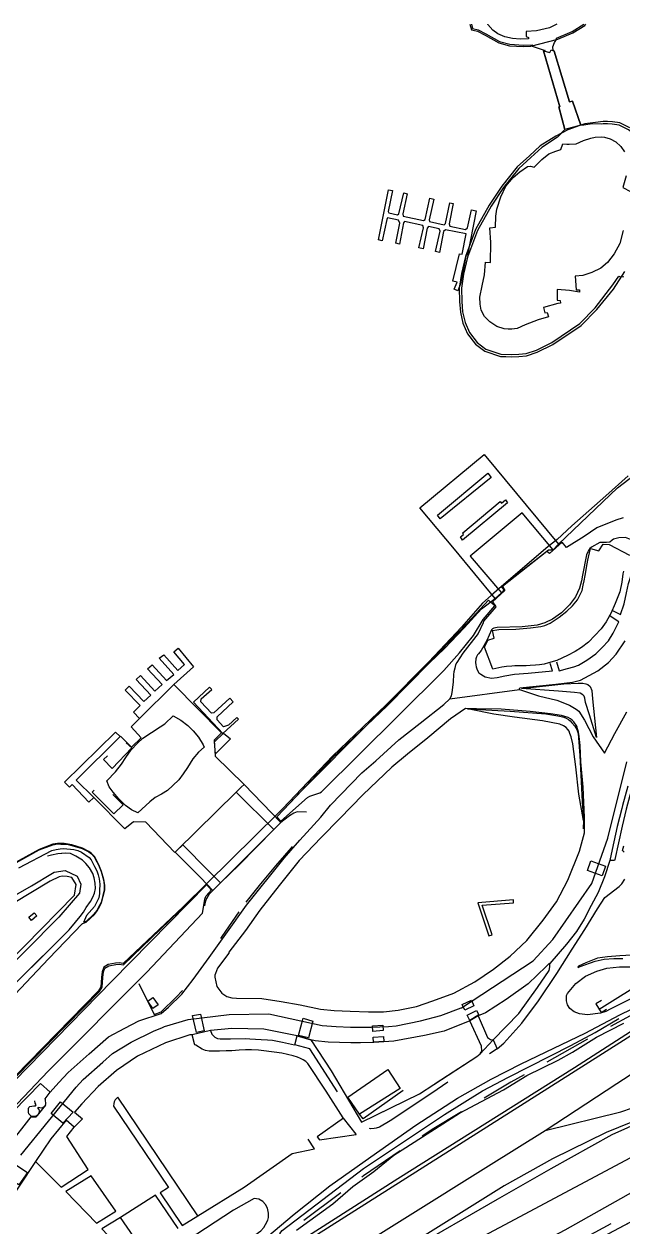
# Model space of a CAD drawing. Header units: millimetres. Extents: x 198785 to 203305, y 542885 to 545889.
# Drawn here: x 199340.5 to 199577.9, y 545408.8 to 545885.3 of the extents above; entities that cross this region are included whole.
import ezdxf

# ---------------------------------------------------------------- set-up
doc = ezdxf.new("R2010")
doc.units = ezdxf.units.MM
for name, pattern in [('FENCE_25K', [54.3, 28.7, -9.2, -16.4]), ('HIDDEN_BULD_25K', [28.8, 18.4, -10.4]), ('HIDDEN_EMBANKMENT_25K', [28.8, 18.4, -10.4]), ('HIDDEN_IN_25K', [56.5, 36.5, -20]), ('HIDDEN_SORO_25K', [40.1, 25.4, -14.7])]:
    doc.linetypes.add(name, pattern=pattern)
for name, color, linetype in [('A0013114', 253, 'Continuous'), ('A0013117', 253, 'Continuous'), ('A0013118', 253, 'Continuous'), ('A0023119', 253, 'Continuous'), ('A0023214', 253, 'Continuous'), ('A0033324', 253, 'Continuous'), ('A0033327', 253, 'Continuous'), ('A0043325', 253, 'Continuous'), ('A0073340', 253, 'Continuous'), ('B0014111', 253, 'Continuous'), ('B0014116', 253, 'Continuous'), ('B0024120', 253, 'Continuous'), ('C0052211', 253, 'Continuous'), ('C0052212', 253, 'Continuous'), ('C0076116', 253, 'Continuous'), ('C0076117', 253, 'Continuous'), ('C0390130', 253, 'Continuous'), ('E0022112', 253, 'Continuous'), ('E0032111', 253, 'Continuous'), ('F0017111', 253, 'Continuous'), ('F0037222', 253, 'Continuous'), ('F0037223', 253, 'Continuous'), ('F0047224', 253, 'Continuous'), ('F0047225', 253, 'Continuous')]:
    doc.layers.add(name, color=color, linetype=linetype)

msp = doc.modelspace()

# ---------------------------------------------------------------- linework, layer by layer
at = {"layer": 'A0013114'}
for points in [[(199296.84, 545310.3), (199354.16, 545348.07), (199355.54, 545343.93), (199355.63, 545342.75), (199356.85, 545342.63), (199384.32, 545359.9), (199568.29, 545476.61), (199642.91, 545523.95), (199642.41, 545524.64), (199624.61, 545520.55), (199642.2, 545532.09), (199660.8, 545543.12), (199681.3, 545554.65), (199708.62, 545569.79), (199723.42, 545578.14), (199739.97, 545586.67), (199756.72, 545595.59), (199802.06, 545623), (199832.42, 545640.85), (199857.18, 545655.29)], [(199228.4, 545243.69), (199497.03, 545391.47), (199652.9, 545474.61), (199654.25, 545476.03), (199652.65, 545478.48), (199649.13, 545477.79), (199571.19, 545446.16), (199549.91, 545435.8), (199530.81, 545425.02), (199488.98, 545398.88), (199432.02, 545366.91), (199378.67, 545333.28), (199318.68, 545299)]]:
    msp.add_lwpolyline(points, dxfattribs=at)
at = {"layer": 'A0013117'}
msp.add_lwpolyline([(199891.63, 545532.42), (199874.72, 545543.39), (199865.55, 545546.74), (199852.54, 545548.55), (199842.68, 545548.9), (199840.95, 545548.68), (199837.01, 545547.66), (199834.75, 545546.69), (199815.68, 545536.22), (199758.61, 545504.74), (199574.13, 545407.15), (199455.1, 545342.5), (199410.33, 545319.47), (199407.13, 545317.74), (199406.71, 545317.29), (199405.4, 545309.71), (199403.47, 545308.51), (199400.14, 545315.03), (199366.84, 545296.46), (199337.82, 545280.4)], dxfattribs=at)
at = {"layer": 'A0013118'}
for points in [[(199517.79, 545885.31), (199518.27, 545883.56), (199520.49, 545883), (199523.52, 545881.43), (199528.96, 545878.42), (199533, 545877.33), (199538.5, 545876.98), (199541.89, 545877.11), (199541.88, 545876.58), (199547.05, 545874.89), (199546.4, 545874.69), (199552.81, 545852.55), (199552.51, 545852.52), (199554.87, 545843.5), (199551.93, 545840.56), (199545.66, 545836.39), (199541.4, 545832.44), (199536.59, 545828.13), (199530.57, 545820.53), (199525.6, 545813.16), (199520.18, 545803.56), (199516.29, 545793), (199514.72, 545786.26), (199513.9, 545780.64), (199513.98, 545775.38), (199514.33, 545771.32), (199515.28, 545767.1), (199517.02, 545763.08), (199520.11, 545759.18), (199523.54, 545756.47), (199529.53, 545754.5), (199533.69, 545754.42), (199536.55, 545754.55), (199539.52, 545754.77), (199543.57, 545756.17), (199549.68, 545759.09), (199560.73, 545766.63), (199566.81, 545772.84), (199573.88, 545782.05), (199576.29, 545785.45), (199576.81, 545785.15), (199578.16, 545785.28)], [(199589.15, 545827.15), (199587.73, 545832.54), (199585.63, 545837.46), (199583.69, 545840.5), (199580.08, 545843.45), (199576.36, 545845.25), (199573.64, 545845.62), (199571.7, 545845.75), (199570.05, 545845.76), (199569.23, 545845.68), (199565.68, 545845.82), (199562.36, 545845.2), (199561.13, 545845.26), (199557.9, 545854.8), (199556.71, 545854.45), (199550.64, 545874.62), (199550.26, 545874.89), (199550.02, 545876.25), (199550.78, 545878.06), (199551.48, 545879.14), (199551.59, 545879.76), (199557.71, 545882.41), (199562.31, 545885.25), (199562.36, 545885.31)], [(199578, 545689.63), (199574.99, 545688.73), (199567.55, 545685.79), (199562.55, 545682.36), (199555.55, 545677.93), (199553.73, 545680.1), (199548.74, 545675.57), (199547.63, 545676.33), (199530.13, 545662.49), (199530.99, 545660.94), (199526.14, 545656.44), (199527.39, 545654.73), (199527.54, 545654.48), (199522.65, 545648.81), (199522.42, 545648.14), (199520.47, 545643.88), (199514.44, 545636.01), (199511.98, 545632.37), (199511.57, 545631.42), (199511.25, 545630.17), (199510.9, 545628.67), (199510.75, 545627.56), (199510.55, 545624.77), (199510.44, 545623.49), (199510.02, 545620.45), (199509.77, 545619.21), (199509.3, 545617.98)], [(199568.73, 545679.91), (199565.43, 545678.08), (199564.68, 545677.51), (199564.29, 545677.02), (199563.9, 545676.28), (199563.43, 545675.01), (199561.84, 545667), (199561.48, 545664.68), (199560.64, 545661.87), (199558.99, 545658.35), (199556.71, 545655.28), (199553.48, 545652.11), (199549.98, 545649.51), (199546.88, 545648.03), (199543.9, 545647.22), (199537.94, 545646.54), (199527.96, 545646.29), (199526.72, 545646), (199526.13, 545645.68), (199525.83, 545645.26), (199523.92, 545641.14), (199521.61, 545637.07), (199520.66, 545635.83), (199520.24, 545635.4), (199519.84, 545634.63), (199519.53, 545633.89), (199519.49, 545632.39), (199519.54, 545631.44), (199519.69, 545630.7), (199520.04, 545629.48), (199520.7, 545628.27), (199521.48, 545627.7), (199522.57, 545627.04), (199523.3, 545626.66), (199525.73, 545626.19), (199528, 545626.48), (199531.01, 545627.06), (199534.89, 545627.7), (199540.34, 545628.2), (199549.97, 545629.02), (199548.98, 545631.99)], [(199573.75, 545653.01), (199576.93, 545651.4), (199578.29, 545655.58), (199579.27, 545659.98), (199580.03, 545663.68), (199581.5, 545668.16), (199583.49, 545672.53), (199584.19, 545674.26), (199584.22, 545675.33), (199584.2, 545676.22), (199584.14, 545677.32), (199583.91, 545678.38), (199583.54, 545679.08), (199583.1, 545679.66), (199581.48, 545680.83), (199578.88, 545681.86), (199576.23, 545681.8), (199575.14, 545681.52), (199574.16, 545681.2), (199573.56, 545680.78), (199572.63, 545680.06), (199571.39, 545679.87), (199568.73, 545679.91)], [(199551.5, 545632.7), (199552.62, 545629.13), (199555.94, 545630.04), (199558.33, 545630.64), (199560.3, 545631.34), (199563.55, 545633.34), (199567.14, 545635.8), (199569.64, 545638.28), (199572.12, 545641.02), (199573.97, 545644.01), (199576.25, 545648.48), (199572.45, 545651.01)], [(199536.82, 545621.63), (199536.82, 545622.12), (199536.97, 545622.29), (199551.27, 545623.81), (199557.9, 545624.56), (199561.09, 545625.33), (199567.84, 545629.11), (199572.08, 545632.34), (199575.23, 545635.7), (199578.78, 545640.93)], [(199624.17, 545642.54), (199625.29, 545640.9), (199619.37, 545636.43), (199613.84, 545631.9), (199607.81, 545625.92), (199603.17, 545620.93), (199598.96, 545615.94), (199595.13, 545610.61), (199591.97, 545605.35), (199588.71, 545599.22), (199585.49, 545593), (199582.7, 545586.03), (199580.52, 545579.7), (199579.08, 545574.25), (199577.58, 545567.56), (199574.63, 545554.28), (199574.47, 545553.91), (199572.66, 545553.92)], [(199334.55, 545441.03), (199343.36, 545452.43), (199344.1, 545452.4), (199345.29, 545452.42), (199345.87, 545452.85), (199349.08, 545456.93), (199349.13, 545457.53), (199349.04, 545459.08), (199348.87, 545459.55), (199350.85, 545462.11), (199354.35, 545465.96), (199358, 545469.96), (199366.4, 545477.3), (199374.03, 545484.1), (199380.41, 545487.56), (199386, 545490.39), (199394.82, 545493.34), (199397.74, 545495.8), (199403.04, 545501), (199407.58, 545506.74), (199413.89, 545515.48), (199421.12, 545525.71), (199428.7, 545536.27), (199443.57, 545554.8), (199449.86, 545562.02), (199458.14, 545571.08), (199461.97, 545575.82), (199474.41, 545588.61), (199479.87, 545593.45), (199489.07, 545601.68), (199497.44, 545608.36), (199506.93, 545615.76), (199509.3, 545617.98), (199536.82, 545621.63), (199544.43, 545619.22), (199551.72, 545617.5), (199556.73, 545615.46), (199559.32, 545613.94), (199560.42, 545613.08), (199562.61, 545609.56), (199566.11, 545602.93), (199570.57, 545596.52), (199574.63, 545604.24), (199579.4, 545612.82)], [(199422.81, 545499.5), (199424.7, 545499.44), (199434.82, 545499.31), (199442.37, 545498.05), (199449.94, 545496.74), (199458.07, 545495.04), (199463.47, 545494.56), (199469.74, 545494.21), (199477.09, 545493.92), (199482.92, 545494.02), (199488.84, 545494.61), (199496.04, 545496.15), (199502.47, 545498.28), (199510.82, 545501.41), (199519.22, 545505.93), (199526.55, 545510.86), (199533.17, 545515.99), (199539.73, 545522.25), (199546.18, 545530.33), (199551.53, 545537.59), (199556.07, 545546.21), (199560.58, 545557.59), (199562.68, 545564.87), (199562.64, 545571.03), (199562.04, 545582.96), (199561.18, 545592.99), (199560.95, 545599.45), (199560.54, 545603.08), (199560.3, 545604.72), (199560.09, 545605.59), (199560.03, 545605.71), (199559.73, 545606.79), (199559.39, 545607.36), (199558.88, 545608.11), (199558.33, 545608.83), (199557.71, 545609.53), (199557.06, 545610.09), (199556.16, 545610.58), (199553.52, 545611.41), (199549.2, 545612.1), (199541.11, 545612.96), (199529.56, 545613.85), (199519.83, 545614.08), (199515.42, 545614.14), (199509.5, 545610.08), (199500.49, 545602.58), (199492.47, 545596), (199486.24, 545590.94), (199474.76, 545579.95), (199465.66, 545570.55), (199458.21, 545563.11), (199449.55, 545553.93), (199441.64, 545543.98), (199434.01, 545534.25), (199428.25, 545526.2), (199421.74, 545517.65), (199421.65, 545517.23), (199417.2, 545511.34), (199416.38, 545509.22), (199416.19, 545508.46), (199416.12, 545507.69), (199416.91, 545504), (199417.68, 545502.91), (199418.92, 545501.34), (199420.87, 545500.04), (199422.81, 545499.5)], [(199579.74, 545583.42), (199577.66, 545575.67), (199577.37, 545574.51), (199575.57, 545567.45), (199573.55, 545558.34), (199572.62, 545553.94), (199572.66, 545553.92), (199570.56, 545547.53), (199567.99, 545541.28), (199565.32, 545536.08), (199562.44, 545530.72), (199559.42, 545525.86), (199555.43, 545520.74), (199548.82, 545513.1), (199548.8, 545513.29), (199547.45, 545511.88), (199540.24, 545505.11), (199531.61, 545498.84), (199523.39, 545493.61), (199520.48, 545492.39), (199517.16, 545490.39), (199507.02, 545486.37), (199499.21, 545484.57), (199487.04, 545482.35), (199479.17, 545481.78), (199473.85, 545481.66), (199470.06, 545481.66), (199461.05, 545481.92), (199455.86, 545482.46), (199454.18, 545482.91), (199448.73, 545484.53), (199435.52, 545487.09), (199422.82, 545487.32), (199414.48, 545486.58), (199407.15, 545484.93), (199406.18, 545484.92), (199396.65, 545481.7), (199385.46, 545476.47), (199377.16, 545470.74), (199369.94, 545464.42), (199363.43, 545457.56), (199360.47, 545454.24), (199363.69, 545451.54), (199360.42, 545448.24), (199357.25, 545451.13), (199351.09, 545443.62), (199345.05, 545434.72), (199331.32, 545413.98)], [(199578.32, 545557.26), (199577.71, 545557.87), (199578.25, 545559.81)], [(199305.84, 545474.56), (199310.29, 545479.05), (199319.28, 545488.74), (199337.99, 545506.08), (199358.45, 545526.51), (199362.8, 545531.75), (199364.03, 545533.41), (199365.21, 545535.28), (199366.88, 545537.73), (199367.79, 545539.4), (199368.4, 545540.95), (199368.8, 545542.81), (199368.73, 545544.99), (199368.36, 545547.13), (199367.84, 545548.78), (199366.41, 545550.98), (199365.08, 545552.71), (199363.66, 545554.03), (199361.02, 545555.65), (199358.91, 545556.65), (199356.79, 545556.85), (199353.87, 545556.56), (199351.36, 545556.08), (199349.83, 545555.7)], [(199273.15, 545510.76), (199276.75, 545505.38), (199293.98, 545515.44), (199318.76, 545529.77), (199343.55, 545543.9), (199351.79, 545548.91), (199352.5, 545549.3), (199356.85, 545550.02), (199361.58, 545547.73), (199363.07, 545544.54), (199362.56, 545541), (199354.26, 545531.52), (199301.79, 545478.48), (199305.75, 545474.47)], [(199355.65, 545547.77), (199354.46, 545547.47), (199350.85, 545545.75), (199329.11, 545532.72), (199308.45, 545520.63), (199288.64, 545509.17), (199282.28, 545505.09), (199281.23, 545503.92), (199280.91, 545503.28), (199280.87, 545502.7), (199280.86, 545501.96), (199281.75, 545500), (199296.98, 545484.21), (199301.36, 545480.03), (199360.49, 545540.26), (199361.16, 545544.39), (199359.47, 545547.23), (199357.59, 545547.66), (199355.65, 545547.77)], [(199528.05, 545479.39), (199530.7, 545481.51), (199537.85, 545489.52), (199544.39, 545498.33), (199551.62, 545509.16), (199557.68, 545518.84), (199562.7, 545526.58), (199567.82, 545534.78), (199570.7, 545539.3), (199576.32, 545543.61), (199577.41, 545544.65), (199578.64, 545546.5)], [(199355.54, 545343.93), (199421.2, 545393), (199436.7, 545404.73), (199447.54, 545413.81), (199461.76, 545425.02), (199477.98, 545436.53), (199495.85, 545449.12), (199512.34, 545459.75), (199525.63, 545467.25), (199537.48, 545473.35), (199550.42, 545479.59), (199562.85, 545485.49), (199576.65, 545492.78), (199614.46, 545511.18), (199642.41, 545524.64)], [(199583.86, 545516.53), (199576.6, 545516.17), (199571.7, 545515.8), (199567.76, 545515.18), (199563.09, 545513.46), (199560.31, 545512.03), (199559.99, 545511.69), (199560.1, 545511.54), (199560.87, 545511.9), (199566.86, 545514.12), (199570.4, 545514.84), (199574.26, 545515.08), (199577.86, 545515.1)], [(199520.48, 545492.39), (199524.23, 545483.76), (199525.31, 545483.03), (199526.47, 545482.87), (199536.56, 545493.35), (199543.94, 545503.6), (199548.6, 545510.4), (199548.94, 545511.79), (199548.82, 545513.1)], [(199605.46, 545511.24), (199572.73, 545495.1), (199571.08, 545494.08), (199568.95, 545493.41), (199563.82, 545492.86), (199560.66, 545493.18), (199558.48, 545494.03), (199556.79, 545495.36), (199555.82, 545496.71), (199555.49, 545498.28), (199555.46, 545500.41), (199555.89, 545501.27), (199559.24, 545505.25), (199562.98, 545508.05), (199567.56, 545510.14), (199571.48, 545511.34), (199576.52, 545511.84), (199583.68, 545511.83)], [(199454.18, 545482.91), (199462.23, 545470.61), (199474.32, 545450.32), (199497.18, 545461.52), (199519.9, 545476.32), (199521.34, 545477.29), (199521.72, 545477.98), (199521.92, 545478.52), (199521.8, 545480.32), (199517.16, 545490.39)], [(199467.12, 545451.8), (199467, 545451.96), (199460.3, 545462.61), (199452.95, 545473.55), (199452.2, 545474.27), (199451.2, 545475.02), (199450.09, 545475.56), (199448.96, 545475.99), (199447.14, 545476.55), (199442.73, 545477.55), (199435.51, 545478.56), (199433.43, 545478.76), (199430.72, 545478.89), (199428.27, 545478.89), (199425.81, 545478.84), (199422.85, 545478.53), (199420.66, 545478.52), (199418.05, 545478.41), (199415.57, 545478.38), (199413.86, 545478.44), (199412.44, 545478.63), (199411.15, 545479.16), (199408.55, 545480.77), (199408.22, 545480.88), (199408.06, 545481.36), (199407.15, 545484.93)], [(199414.48, 545486.58), (199414.99, 545485.15), (199416.09, 545483.96), (199417.21, 545483.42), (199418.29, 545483.26), (199420.15, 545483.24), (199422.37, 545483.34), (199428.23, 545483.39), (199430.07, 545483.29), (199434.55, 545483.08), (199437.01, 545482.92), (199439.02, 545482.72), (199442.96, 545481.94), (199447.77, 545480.95)], [(199350.85, 545462.11), (199347, 545465.54), (199330.87, 545449.04)], [(199409.36, 545413.15), (199377.74, 545460.19), (199376.65, 545459.1), (199376.25, 545458.32), (199376.06, 545457.7), (199375.99, 545456.62), (199397.74, 545424.45), (199394.47, 545422.3), (199403.15, 545409.32), (199409.36, 545413.15)], [(199467.12, 545451.8), (199456.67, 545444.51), (199457.59, 545443.24), (199472.18, 545445.35), (199472.15, 545445.56), (199467.12, 545451.8)], [(199409.36, 545413.15), (199427.72, 545424.48), (199446.8, 545437.85), (199455.68, 545439.73), (199453.08, 545443.56)], [(199401.63, 545408.21), (199392.63, 545421.31), (199378.77, 545412.56)], [(199354.16, 545348.07), (199413.01, 545391.77), (199434.41, 545407.25), (199435.54, 545408.6), (199436.22, 545409.75), (199437.1, 545411.39), (199437.37, 545412.44), (199437.36, 545414.19), (199437, 545416.25), (199436.26, 545417.62), (199435.11, 545418.82), (199433.56, 545419.79), (199431.75, 545420.06), (199423.59, 545415.4), (199405.21, 545403.37)]]:
    msp.add_lwpolyline(points, dxfattribs=at)
at = {"layer": 'A0023119', "linetype": 'HIDDEN_SORO_25K', "flags": 128}
msp.add_lwpolyline([(199062, 545290.47), (199065.23, 545291.97), (199068.83, 545293.89), (199072.43, 545295.71), (199074.97, 545297.32), (199077.23, 545299.1), (199079.95, 545301.36), (199083.19, 545304.19), (199094.06, 545313.97), (199101.88, 545322.72), (199106.55, 545328.28), (199109.77, 545333.81), (199112.16, 545338.51), (199113.1, 545340.98), (199114.01, 545343.67), (199114.44, 545345.96), (199114.86, 545349.12), (199115.24, 545352.85), (199115.71, 545356.77), (199116.14, 545359.42), (199116.86, 545361.79), (199117.95, 545364.08), (199120.1, 545367.33), (199121.89, 545369.69), (199124.58, 545372.76), (199127.04, 545374.28), (199130.95, 545375.76), (199134.15, 545376.18), (199137.97, 545376.56), (199143.79, 545376.88), (199148.3, 545376.86), (199156.53, 545377.28), (199161.76, 545378.04), (199174.7, 545380.47), (199178.95, 545381.65), (199185.2, 545384.28), (199189.64, 545387.2), (199192.61, 545389.17), (199196.74, 545392.07), (199203.81, 545397.01), (199206.71, 545400.52), (199210.46, 545406.43), (199216.67, 545415.12), (199221.43, 545424.09), (199223.86, 545427.14), (199225.38, 545429.01), (199228.64, 545432.63), (199230.89, 545434.86), (199234.01, 545437.23), (199236.96, 545439.11), (199240.26, 545441.16), (199243.06, 545442.42), (199246.86, 545443.72), (199251.98, 545445.12), (199256.4, 545446.18), (199261.6, 545447.55), (199265.61, 545448.79), (199269.32, 545450.02), (199273.62, 545451.54), (199276.79, 545452.87), (199280.02, 545454.45), (199282.46, 545455.75), (199286.78, 545458.34), (199290.63, 545460.43), (199294.18, 545463.1), (199296.47, 545464.9), (199297.93, 545466.31), (199300.88, 545469.47), (199303.08, 545471.77), (199303.98, 545472.68), (199305.84, 545474.56), (199310.29, 545479.05), (199319.28, 545488.74), (199337.99, 545506.08), (199358.45, 545526.51), (199362.8, 545531.75), (199364.03, 545533.41), (199365.21, 545535.28), (199366.88, 545537.73), (199367.79, 545539.4), (199368.4, 545540.95), (199368.8, 545542.81), (199368.73, 545544.99), (199368.36, 545547.13), (199367.84, 545548.78), (199366.41, 545550.98), (199365.08, 545552.71), (199363.66, 545554.03), (199361.02, 545555.65), (199358.91, 545556.65), (199356.79, 545556.85), (199353.87, 545556.56), (199351.36, 545556.08), (199349.83, 545555.7)], dxfattribs=at)
at = {"layer": 'A0023214'}
for points in [[(199546.98, 545446.96), (199575.46, 545465.54), (199690.82, 545540.78), (199766.28, 545587.27), (199850.32, 545637.28), (199850.57, 545637.42), (199861.67, 545643.6), (199862.96, 545644.31), (199873.38, 545650.1), (199873.38, 545650.11), (199884.58, 545656.33), (199887.66, 545658.04), (199895.67, 545662.5), (199916.3, 545673.96), (199936.95, 545686.04), (200000, 545722.88)], [(199721.31, 545500.97), (199707.73, 545493.41), (199686.77, 545481.74), (199660.62, 545467.04), (199554.84, 545407.55), (199392.56, 545321.89), (199277.39, 545262.14), (199214.62, 545225.27), (199206.99, 545220.79)], [(199546.98, 545446.96), (199576.96, 545454.37), (199581.6, 545455.92), (199611.19, 545465.81), (199642.99, 545478.1), (199650.87, 545481.02), (199663.24, 545484.14), (199668.81, 545485.54), (199681.87, 545489.56), (199685.78, 545490.77), (199706.26, 545496.65), (199721.31, 545500.97)], [(199143.11, 545227.09), (199178.56, 545241.41), (199238.65, 545265.69), (199340.2, 545321.17), (199427.19, 545372.09), (199524.64, 545432.99), (199546.98, 545446.96)]]:
    msp.add_lwpolyline(points, dxfattribs=at)
at = {"layer": 'A0033324', "linetype": 'HIDDEN_IN_25K', "flags": 128}
for points in [[(200000, 545261.94), (199999.34, 545263.85), (199980.06, 545314.8), (199963.58, 545358.89), (199953.99, 545384.82), (199938.43, 545423.57), (199918.71, 545473.95), (199908.3, 545501.92), (199905.7, 545508.04), (199899.13, 545522.63), (199891.63, 545532.42), (199874.72, 545543.39), (199865.55, 545546.74), (199852.54, 545548.55), (199842.68, 545548.9), (199840.95, 545548.68), (199837.01, 545547.66), (199834.75, 545546.69), (199815.68, 545536.22), (199758.61, 545504.74), (199574.13, 545407.15), (199455.1, 545342.5), (199410.33, 545319.47), (199407.13, 545317.74), (199406.71, 545317.29), (199405.4, 545309.71), (199403.47, 545308.51), (199400.14, 545315.03), (199498.13, 545369.78), (199583.62, 545415.7), (199675.74, 545464.76), (199767.75, 545513.62), (199838.54, 545551.7), (199844.23, 545553.35), (199850.24, 545554.11), (199856.35, 545553.96), (199862.46, 545553.08), (199868.29, 545551.88), (199874.45, 545549.77), (199879.77, 545547.29), (199886.38, 545543.51), (199890.93, 545540.18), (199894.96, 545535.94), (199899.05, 545530.68), (199902.73, 545522.87), (199935.64, 545438.3), (199956.69, 545386.01), (199987.39, 545303.63), (200000, 545268.46)], [(199462.23, 545470.61), (199474.32, 545450.32), (199497.18, 545461.52), (199519.9, 545476.32), (199521.34, 545477.29), (199526.47, 545482.87), (199528.05, 545479.39), (199520.96, 545474.57), (199502.06, 545461.76), (199485.66, 545450.79), (199481.36, 545448.33), (199480.08, 545447.96), (199479.28, 545447.7), (199477.83, 545447.68), (199475.89, 545447.9), (199474.29, 545448.67), (199473.63, 545449.05), (199471.93, 545451.25), (199453.79, 545479.3), (199447.89, 545480.92), (199448.73, 545484.51), (199454.18, 545482.91), (199462.23, 545470.61)]]:
    msp.add_lwpolyline(points, dxfattribs=at)
at = {"layer": 'A0033327'}
msp.add_lwpolyline([(199339.31, 545437.16), (199361.18, 545464.17), (199363.97, 545467.19), (199371.78, 545474.02), (199375.6, 545477.42), (199382.93, 545482.02), (199391.87, 545486.32), (199395.37, 545487.76), (199396.13, 545488.16), (199405.53, 545490.89), (199421.79, 545492.91), (199437.6, 545493.13), (199458.67, 545488.62), (199464.27, 545488.18), (199469.9, 545487.94), (199478.13, 545487.85), (199484.98, 545488.19), (199487.94, 545488.48), (199497.62, 545490.36), (199505.74, 545492.56), (199513.77, 545495.55), (199513.9, 545495.62), (199542.34, 545514.22), (199550.05, 545522.65), (199565.47, 545544.88), (199571.89, 545562.85), (199579.43, 545592.97)], dxfattribs=at)
at = {"layer": 'A0043325'}
for points in [[(199570.95, 545551.69), (199569.63, 545547.91), (199563.8, 545549.98), (199565.16, 545553.76), (199570.95, 545551.69)], [(199518.82, 545496.41), (199515.23, 545494.67), (199514.1, 545496.9), (199517.82, 545498.54), (199518.82, 545496.41)], [(199411.96, 545486.43), (199408.89, 545485.81), (199407.3, 545492.49), (199410.47, 545493.12), (199411.96, 545486.43)], [(199520.7, 545492.73), (199517.24, 545490.57), (199516.18, 545492.72), (199519.79, 545494.48), (199520.7, 545492.73)], [(199455.03, 545490.25), (199453.3, 545483.67), (199449.29, 545484.66), (199451.16, 545491.51), (199455.03, 545490.25)], [(199482.8, 545486.63), (199478.77, 545486.21), (199478.65, 545488.41), (199482.68, 545488.69), (199482.8, 545486.63)], [(199483.12, 545482.24), (199479, 545481.91), (199478.93, 545483.97), (199483, 545484.21), (199483.12, 545482.24)], [(199360.02, 545454.3), (199355.86, 545449.92), (199351.34, 545453.66), (199355.03, 545458.36), (199360.02, 545454.3)], [(199341.87, 545430.27), (199338.42, 545425.41), (199333.08, 545428.78), (199336.52, 545433.96), (199341.87, 545430.27)]]:
    msp.add_lwpolyline(points, dxfattribs=at)
at = {"layer": 'A0073340'}
msp.add_lwpolyline([(199550.64, 545874.62), (199556.71, 545854.45), (199557.9, 545854.8), (199561.13, 545845.26), (199554.87, 545843.5), (199552.51, 545852.52), (199552.81, 545852.55), (199546.4, 545874.69), (199548.85, 545874.04), (199549.44, 545875.04), (199550.64, 545874.62)], dxfattribs=at)
at = {"layer": 'B0014111'}
for points in [[(199540.38, 545879.49), (199537.15, 545879.34), (199534.1, 545879.55), (199531, 545880.23), (199528.32, 545881.45), (199526.27, 545882.93), (199524.36, 545885.07), (199524.26, 545885.31)], [(199551.7, 545885.31), (199548.79, 545883.86), (199543.57, 545882.65), (199539.57, 545882.42), (199539.53, 545880.38), (199540.44, 545880.03), (199540.38, 545879.49)], [(199577.9, 545803.54), (199576.66, 545798.4), (199574.33, 545794.25), (199571.69, 545790.88), (199569.09, 545788.62), (199565.58, 545786.84), (199561.91, 545785.68), (199558.86, 545785.44), (199559.31, 545779.97), (199560.65, 545780.01), (199560.67, 545779.13), (199556.69, 545779.71), (199551.73, 545780.1), (199551.81, 545775.95), (199553.04, 545775.83), (199553.12, 545774.71), (199552.02, 545774.63), (199546.4, 545773.03), (199546.95, 545770.93), (199547.79, 545771.06), (199548.3, 545769.37), (199544.27, 545768.17), (199539.07, 545766.1), (199535.89, 545764.73), (199533.83, 545764.43), (199532.4, 545764.39), (199530.85, 545764.62), (199527.9, 545765.47), (199525.13, 545767.39), (199523.04, 545769.42), (199521.65, 545772.02), (199521.29, 545774.33), (199521.14, 545777.1), (199522.12, 545781.59), (199522.96, 545785.96), (199523.34, 545790.95), (199525.33, 545790.8), (199525.44, 545798.74), (199525.09, 545804.63), (199527.34, 545804.9), (199527.51, 545809.22), (199527.84, 545811.99), (199529.42, 545816.81), (199531.47, 545821.05), (199534.4, 545824.58), (199537.04, 545826.82), (199540.1, 545828.84), (199541.16, 545829.05), (199542.66, 545828.64), (199545.78, 545831.68), (199548.51, 545833.88), (199551.25, 545835), (199553.23, 545835.56), (199554.02, 545837.9), (199555.59, 545837.71), (199556.54, 545837.68), (199559.31, 545837.92), (199562.17, 545839.11), (199565.07, 545840.16), (199566.91, 545840.52), (199569.17, 545840.65), (199570.61, 545840.54), (199572.85, 545839.9), (199575.04, 545838.68)], [(199575.04, 545838.68), (199577.08, 545836.76), (199578.52, 545834.62)], [(199579.13, 545825.12), (199577.76, 545820.6), (199580.8, 545818.96)], [(199390.32, 545577.2), (199385.66, 545572.83), (199383.07, 545574.05), (199380.71, 545575.74), (199378.11, 545578.32), (199375.83, 545580.95), (199374.29, 545583.06), (199373.32, 545585.44), (199376.8, 545589.12), (199379.1, 545592.1), (199380.84, 545594.79), (199383.04, 545597.76), (199385.46, 545600.48), (199387.66, 545602.38), (199394.48, 545606.9), (199396.26, 545608.12), (199399.63, 545611.27), (199402.65, 545609.48), (199405.39, 545607.47), (199407.59, 545605.29), (199409.65, 545602.84), (199411.5, 545599.76), (199411.93, 545598.84), (199409.72, 545596.82), (199407.42, 545594.15), (199405.3, 545590.79), (199403.58, 545588.21), (199401.82, 545585.95), (199399.53, 545583.68), (199397.44, 545581.65), (199395.03, 545580.28), (199392.53, 545578.95), (199390.32, 545577.2)], [(199489.58, 545463.66), (199473.45, 545453.39), (199468.9, 545460.22), (199484.71, 545471.13), (199489.58, 545463.66)]]:
    msp.add_lwpolyline(points, dxfattribs=at)
at = {"layer": 'B0014116', "linetype": 'HIDDEN_BULD_25K', "flags": 128}
for points in [[(199383.21, 545598.56), (199375.47, 545590.38), (199372.01, 545593.9), (199379.92, 545601.62), (199383.21, 545598.56)], [(199379.76, 545575.99), (199376.07, 545572.39), (199367.54, 545581.04), (199371.14, 545584.61), (199379.76, 545575.99)], [(199345.58, 545531.98), (199343.52, 545530.22), (199342.48, 545531.46), (199344.5, 545533.18), (199345.58, 545531.98)], [(199393.64, 545496.72), (199391.53, 545495.35), (199389.54, 545498.22), (199391.53, 545499.63), (199393.64, 545496.72)], [(199349, 545456.95), (199348.67, 545456.48), (199347.96, 545455.91), (199347.42, 545455.79), (199346.11, 545456.09), (199345.92, 545455.96), (199346.41, 545455.28), (199346.57, 545454.78), (199346.55, 545454.2), (199346.18, 545453.38), (199345.78, 545452.93), (199345.23, 545452.54), (199343.95, 545452.53), (199343.33, 545452.66), (199342.81, 545453.15), (199342.48, 545453.61), (199342.28, 545454.21), (199342.25, 545455.06), (199342.33, 545455.65), (199342.49, 545456.03), (199342.88, 545456.46), (199344.36, 545456.7), (199345.14, 545456.69), (199345.33, 545457.11), (199344.92, 545457.82), (199344.83, 545458.86), (199345.13, 545459.45), (199345.65, 545459.84), (199346.3, 545460.09), (199346.82, 545460.12), (199347.76, 545459.98), (199348.48, 545459.64), (199348.96, 545459.05), (199349.06, 545457.5), (199349, 545456.95)]]:
    msp.add_lwpolyline(points, dxfattribs=at)
at = {"layer": 'B0024120', "linetype": 'FENCE_25K', "flags": 128}
for points in [[(199428.58, 545537.38), (199434.41, 545544.72), (199440.28, 545551.79), (199446.55, 545558.97), (199448.88, 545562.38), (199456.58, 545570.11), (199454.09, 545572.56)], [(199385.97, 545505.2), (199392.14, 545492.87), (199394.85, 545493.95), (199400.88, 545499.74), (199403.6, 545502.61), (199410.76, 545512.06), (199419.08, 545523.78), (199425.84, 545533.66)], [(199490.82, 545462.79), (199474.97, 545451.63), (199473.45, 545453.39)]]:
    msp.add_lwpolyline(points, dxfattribs=at)
at = {"layer": 'C0052211'}
for points in [[(199552.31, 545679.24), (199575.75, 545701.56), (199582.45, 545706.67), (199586.19, 545708.32), (199588.43, 545709.27), (199589.37, 545709.75), (199594.51, 545716.82), (199596.85, 545718.33), (199600.32, 545720.3), (199608.51, 545728.23)], [(199529.67, 545659.96), (199530.85, 545661.16), (199529.78, 545662.45), (199548.3, 545677.01), (199550.25, 545677.01)], [(199337.32, 545468.19), (199370.45, 545501.99), (199371.5, 545503.72), (199371.76, 545507.57), (199371.98, 545509.78), (199372.54, 545511.31), (199374.09, 545512.19), (199376.87, 545512.74), (199378.24, 545512.84), (199379.93, 545512.55), (199412.96, 545544.47), (199415.32, 545542.07), (199418.32, 545545.11), (199439.5, 545566.21), (199442.31, 545569.05), (199440.77, 545571.2), (199443.49, 545574.2), (199463.08, 545594.93), (199484.37, 545615.27), (199501.25, 545632.27), (199507.16, 545637.89), (199514.97, 545646.15), (199521.85, 545653.59), (199527.22, 545657.75)], [(199338.42, 545551.02), (199351.61, 545557.87), (199353.26, 545558.29), (199354.81, 545558.54), (199356.23, 545558.64), (199360.23, 545558.34), (199361.86, 545557.87), (199363.24, 545557.28), (199366.3, 545555.14), (199367.17, 545554.15), (199368.52, 545551.59), (199369.36, 545549.87), (199369.93, 545548.29), (199370.32, 545546.69), (199370.52, 545544.55), (199370.49, 545542.04), (199370.4, 545540.84), (199370.21, 545539.1), (199368.45, 545535.73), (199365.34, 545532.19), (199364.1, 545529.37)]]:
    msp.add_lwpolyline(points, dxfattribs=at)
at = {"layer": 'C0052212'}
msp.add_lwpolyline([(199321.54, 545544.34), (199346.57, 545558.18), (199351.95, 545560.18), (199353.77, 545560.5), (199355.05, 545560.47), (199356.48, 545560.42), (199358.05, 545560.28), (199359.48, 545559.89), (199363.6, 545558.64), (199366.16, 545557.38), (199367.2, 545556.58), (199368.26, 545555.4), (199369.35, 545553.4), (199370.27, 545551.53), (199371.09, 545549.54), (199372.01, 545546.31), (199372.3, 545544.16), (199372.29, 545542.37), (199371.04, 545537.34), (199370.22, 545535.7), (199369.39, 545534.16), (199368.25, 545532.72), (199365.1, 545529.73), (199364.1, 545529.37)], dxfattribs=at)
at = {"layer": 'C0076116'}
msp.add_lwpolyline([(199569.33, 545498.47), (199567.17, 545497.21), (199569.18, 545493.76), (199571.35, 545495.01)], dxfattribs=at)
at = {"layer": 'C0076117'}
for points in [[(199488.55, 545809.71), (199489.11, 545810.18), (199490.98, 545818.4), (199492.38, 545818.05), (199490.64, 545810.1), (199490.82, 545809.2), (199498.84, 545807.5), (199499.51, 545807.88), (199501.38, 545816.27), (199502.86, 545815.92), (199501.02, 545807.8), (199501.21, 545807.06), (199506.96, 545805.76), (199507.51, 545806.32), (199509.22, 545814.52), (199510.62, 545814.22), (199508.97, 545806.14), (199509.32, 545805.25), (199515.49, 545803.9), (199516.24, 545804.55), (199517.82, 545811.74), (199519.68, 545811.33), (199516.31, 545793.72), (199515.78, 545793.84), (199513.44, 545782.42), (199512.38, 545779.68), (199511.01, 545780.32), (199512.23, 545782.99), (199510.5, 545783.45), (199513.03, 545794.29), (199514.12, 545794.1), (199515.73, 545802.15), (199507.48, 545803.81), (199506.8, 545803.18), (199505.13, 545794.86), (199503.6, 545795.15), (199505.4, 545803.3), (199504.98, 545804.24), (199500.83, 545805.14), (199500.22, 545804.45), (199498.74, 545796.27), (199496.93, 545796.62), (199498.86, 545804.53), (199498.6, 545805.55), (199491.36, 545807.11), (199490.89, 545806.52), (199489.33, 545798.15), (199487.86, 545798.49), (199489.43, 545806.41), (199488.98, 545807.65), (199484.61, 545808.56), (199484.23, 545807.93), (199482.48, 545799.48), (199480.96, 545799.81), (199485, 545819.67), (199486.51, 545819.32), (199484.79, 545811.02), (199485.08, 545810.53), (199488.55, 545809.71)], [(199550.25, 545677.01), (199537.9, 545691.73), (199517.36, 545674.54), (199529.67, 545659.96), (199527.22, 545657.75), (199511.11, 545677.22), (199497.43, 545693.65), (199522.84, 545714.75), (199552.31, 545679.24), (199550.25, 545677.01)], [(199505.46, 545689.27), (199504.36, 545690.76), (199524.27, 545707.35), (199525.6, 545705.71), (199505.46, 545689.27)], [(199514.31, 545680.86), (199513.55, 545682.13), (199514.74, 545683.1), (199514.35, 545683.77), (199529.23, 545696.19), (199529.7, 545695.52), (199531.32, 545696.76), (199532.11, 545695.64), (199514.31, 545680.86)], [(199386.3, 545610.22), (199383.94, 545612.64), (199386.55, 545615.28), (199380.55, 545621.36), (199382.16, 545622.96), (199388.02, 545616.97), (199390.83, 545619.45), (199384.92, 545625.69), (199386.63, 545627.19), (199392.39, 545621.08), (199395.28, 545623.65), (199389.51, 545629.81), (199391.29, 545631.43), (199396.92, 545625.2), (199399.88, 545627.63), (199394.12, 545634.08), (199395.91, 545635.46), (199401.41, 545629.16), (199404.17, 545631.52), (199399.88, 545636.56), (199401.58, 545638.02), (199407.71, 545630.6), (199399.91, 545623.66)], [(199386.3, 545610.22), (199399.91, 545623.66)], [(199399.91, 545623.66), (199418.79, 545604.47), (199415.81, 545601.67), (199416.31, 545595.31), (199427.71, 545584.02), (199426.63, 545582.96)], [(199414.08, 545622.62), (199407.62, 545616.7), (199419.31, 545604.3), (199425.54, 545609.95), (199424.88, 545610.58), (199421.56, 545607.56), (199419.51, 545606.93), (199417, 545609.67), (199417.11, 545610.79), (199423.38, 545616.76), (199422.1, 545618.26), (199415.8, 545612.4), (199414.76, 545612.36), (199410.63, 545616.76), (199410.74, 545617.94), (199414.89, 545621.71), (199414.08, 545622.62)], [(199378.62, 545603), (199378.79, 545603.16), (199383.18, 545598.85), (199386.99, 545602.48), (199382.96, 545606.92), (199386.3, 545610.22)], [(199368.14, 545578.9), (199366.27, 545577.1), (199359.59, 545584.02), (199358.5, 545582.99), (199356.62, 545584.92), (199376.83, 545604.84), (199378.62, 545603)], [(199368.14, 545578.9), (199361.24, 545585.82), (199378.62, 545603)], [(199416.42, 545596.25), (199416.01, 545600.93), (199419.58, 545604.32), (199422.28, 545602.19), (199416.42, 545596.25)], [(199424.61, 545580.98), (199424.57, 545581.02), (199426.63, 545582.96)], [(199426.63, 545582.96), (199427.7, 545583.98), (199442.31, 545569.05), (199439.5, 545566.21), (199424.61, 545580.98)], [(199426.63, 545582.96), (199424.61, 545580.98)], [(199400.43, 545557.27), (199400.32, 545557.16), (199388.8, 545569.1), (199383.95, 545569.24), (199380.46, 545566.54), (199368.14, 545578.9)], [(199424.61, 545580.98), (199401.13, 545557.96)], [(199401.13, 545557.96), (199403.43, 545560.19), (199413.43, 545550.03), (199418.32, 545545.11), (199415.32, 545542.07), (199410.53, 545547.02), (199400.43, 545557.27)], [(199401.13, 545557.96), (199400.43, 545557.27)], [(199400.43, 545557.27), (199400.43, 545557.28), (199401.13, 545557.96)], [(199534.43, 545538.33), (199520.35, 545537.19), (199524.7, 545524.06), (199526.01, 545524.53), (199522.02, 545536.23), (199534.48, 545537.12), (199534.43, 545538.33)], [(199345.09, 545434.69), (199355.25, 545424.46), (199365.91, 545431.48), (199357.44, 545444.54), (199360.42, 545448.24)], [(199367.18, 545428.96), (199357.09, 545422.82), (199369.29, 545410.21), (199376.93, 545414.96), (199367.18, 545428.96)], [(199388.07, 545398.84), (199378.77, 545412.56), (199371.31, 545408.06), (199383.53, 545395.27)]]:
    msp.add_lwpolyline(points, dxfattribs=at)
at = {"layer": 'C0390130'}
for points in [[(199578.05, 545668.62), (199577.84, 545667.52), (199577.4, 545664.23), (199576.56, 545660.33), (199574.81, 545655.69), (199573.01, 545651.77), (199571.24, 545648.52), (199569.29, 545645.72), (199564.26, 545640.37), (199561.49, 545638.27), (199558.86, 545636.68), (199555.84, 545635.13), (199551.63, 545633.19), (199548.4, 545632.2), (199546.61, 545631.75), (199544.81, 545631.43), (199543.17, 545631.26), (199541.13, 545631.14), (199539.52, 545631.09), (199537.32, 545631.07), (199534.98, 545631.03), (199533.84, 545630.95), (199531.72, 545630.76), (199529.9, 545630.5), (199526.36, 545629.73), (199522.98, 545638.41), (199524.3, 545641.29), (199526.77, 545642.06), (199526.19, 545645), (199527.91, 545645.34), (199528.67, 545645.46), (199535.4, 545645.63), (199541.22, 545646.07), (199545.35, 545646.64), (199546.89, 545647.02), (199549, 545647.91), (199552.62, 545650.36), (199555.61, 545652.65), (199557.82, 545654.79), (199559.81, 545657.24), (199561.66, 545660.87), (199562.15, 545663.08), (199562.49, 545664.73), (199562.88, 545666.81), (199563.62, 545671.5), (199563.93, 545672.88), (199564.16, 545674.05), (199565.06, 545677.55), (199568.27, 545676.6), (199570.01, 545679.3), (199572.34, 545679.16)], [(199572.34, 545679.16), (199580.45, 545674.95)]]:
    msp.add_lwpolyline(points, dxfattribs=at)
at = {"layer": 'E0022112'}
for points in [[(199568.47, 545494.99), (199588.06, 545507.26), (199614.76, 545524.06), (199628.89, 545532.66)], [(199623.41, 545465.27), (199599.34, 545455.62), (199585.91, 545450.86), (199573.43, 545445.25), (199549.3, 545431.79), (199527.96, 545419.58), (199492.78, 545399.27), (199457.06, 545378.98), (199435.08, 545366.22), (199422.13, 545358.74), (199406.57, 545349.04), (199390.29, 545339.18), (199378.35, 545331.55)]]:
    msp.add_lwpolyline(points, dxfattribs=at)
at = {"layer": 'E0032111'}
for points in [[(199517.18, 545885.31), (199517.79, 545883.07), (199520.28, 545882.45), (199523.24, 545880.91), (199528.74, 545877.88), (199532.9, 545876.74), (199538.49, 545876.39), (199541.29, 545876.5), (199552.12, 545879.34), (199557.98, 545881.88), (199562.7, 545884.79), (199563.15, 545885.31)], [(199580.56, 545844.21), (199576.62, 545846.11), (199573.73, 545846.51), (199571.73, 545846.65), (199570.01, 545846.66), (199566.93, 545846.34), (199562.71, 545845.74), (199560.72, 545845.15), (199556.01, 545843.41), (199551.29, 545840.95), (199545.12, 545837.1), (199540.8, 545833.1), (199535.94, 545828.74), (199529.84, 545821.06), (199524.83, 545813.62), (199519.37, 545803.94), (199515.43, 545793.26), (199513.84, 545786.43), (199513.01, 545780.69), (199513.08, 545775.34), (199513.45, 545771.18)], [(199513.45, 545771.18), (199514.42, 545766.82), (199516.24, 545762.61), (199519.48, 545758.54), (199523.11, 545755.67), (199529.38, 545753.61), (199531.5, 545753.57), (199533.7, 545753.53), (199536.6, 545753.66), (199539.7, 545753.88), (199543.91, 545755.34), (199550.12, 545758.31), (199561.3, 545765.94), (199567.47, 545772.24), (199574.09, 545780.24), (199578.57, 545787.26)], [(199579.96, 545706.38), (199571.05, 545698.4), (199557.62, 545686.49), (199551.83, 545681.07), (199548.09, 545678.21), (199528.79, 545661.64), (199525.7, 545658.96), (199522.18, 545655.85), (199513.83, 545646.44), (199500.89, 545632.62), (199484.02, 545615.63), (199462.73, 545595.28), (199443.13, 545574.55), (199441.4, 545572.84), (199403.54, 545535.62), (199379.77, 545513.08), (199378.27, 545513.35), (199376.8, 545513.24), (199373.91, 545512.67), (199372.13, 545511.66), (199371.48, 545509.89), (199371.26, 545507.61), (199371.01, 545503.87), (199370.05, 545502.3), (199336.96, 545468.54)], [(199325.83, 545489.18), (199350.26, 545515.01), (199363.76, 545528.97), (199363.79, 545529.03), (199365.2, 545529.56), (199368.39, 545532.59), (199369.55, 545534.06), (199370.39, 545535.62), (199371.22, 545537.28), (199372.49, 545542.35), (199372.49, 545544.18), (199372.2, 545546.35), (199371.27, 545549.6), (199370.45, 545551.61), (199369.52, 545553.49), (199368.42, 545555.52), (199367.33, 545556.72), (199366.26, 545557.55), (199363.67, 545558.82), (199359.53, 545560.08), (199358.08, 545560.46), (199356.49, 545560.61), (199355.05, 545560.67), (199353.76, 545560.69), (199351.9, 545560.37), (199346.49, 545558.35), (199321.44, 545544.51)]]:
    msp.add_lwpolyline(points, dxfattribs=at)
at = {"layer": 'F0017111', "elevation": 10}
msp.add_lwpolyline([(199448.54, 545407.45), (199462.89, 545417.89), (199470.77, 545424.84), (199479.13, 545430.69), (199487.05, 545437.26), (199513.06, 545453.9), (199530.55, 545463.09), (199539.81, 545468.73), (199552.22, 545474.84), (199557.88, 545477.97), (199567.44, 545483.96), (199578.24, 545489.52)], dxfattribs=at)
at = {"layer": 'F0037222'}
msp.add_lwpolyline([(199361.56, 545346.94), (199425.06, 545387.37), (199488.62, 545427.9), (199558.72, 545471.99), (199612.33, 545506.41), (199640.39, 545523.07)], dxfattribs=at)
at = {"layer": 'F0037223', "linetype": 'HIDDEN_EMBANKMENT_25K', "flags": 128}
msp.add_lwpolyline([(199640.39, 545523.07), (199604.96, 545505.61), (199572.47, 545487.96), (199533.42, 545466.07), (199502.2, 545447.4), (199475.09, 545429.04), (199445.07, 545406.55), (199423.54, 545392.15), (199374.32, 545357.41), (199362.38, 545348.64), (199362.11, 545348.31), (199361.56, 545346.94)], dxfattribs=at)
at = {"layer": 'F0047224'}
for points in [[(199442.34, 545569.56), (199452.85, 545578.89), (199453.78, 545579.42), (199457.74, 545580.79), (199458.38, 545581.18), (199488.61, 545611.18), (199506.9, 545629.22), (199513.14, 545636.21), (199518.69, 545643.13), (199522.46, 545649.35), (199527.04, 545654.88)], [(199567.39, 545602.65), (199564.64, 545611.59), (199563.05, 545616.52), (199562.7, 545618.2), (199562.44, 545619.01), (199562.02, 545619.52), (199560.87, 545620.29), (199558.66, 545620.48), (199552.36, 545620.98), (199537.7, 545622.06)], [(199562.16, 545569.75), (199560.39, 545580.27), (199559.22, 545590.98), (199558, 545600.09), (199557.36, 545602.98), (199556.86, 545604.31), (199556.58, 545605.15), (199556.01, 545605.89), (199555.4, 545606.58), (199554.36, 545607.31), (199552.83, 545607.99), (199545.99, 545609.31), (199534.87, 545610.78), (199526.71, 545611.91), (199516.24, 545614.05)], [(199452.45, 545573.07), (199448.7, 545573.22), (199447.38, 545572.75), (199445.73, 545571.62), (199442.31, 545569.05)], [(199439.5, 545566.21), (199425.72, 545552.21), (199418.32, 545545.11)], [(199330.61, 545450.06), (199350.11, 545470.48), (199389.17, 545509.67), (199411.24, 545533.07), (199411.32, 545533.69), (199412.14, 545538.57), (199412.4, 545539.38), (199412.68, 545539.9), (199414.81, 545542.32)], [(199415.32, 545542.07), (199413.82, 545540.47), (199412.85, 545538.85), (199412.38, 545537.79), (199412.16, 545536.73), (199412.09, 545535.96)], [(199441.68, 545405.48), (199441.92, 545405.98), (199442.27, 545406.65), (199442.86, 545407.38), (199474.99, 545431.91), (199507.2, 545453.36), (199522.16, 545462.72), (199532.45, 545468.12), (199557.15, 545480.69), (199566.9, 545485.82), (199576.25, 545491.34)]]:
    msp.add_lwpolyline(points, dxfattribs=at)
at = {"layer": 'F0047225'}
for points in [[(199527.04, 545654.88), (199524.58, 545657.12), (199516.23, 545648.13), (199498.57, 545629.71), (199477.18, 545608.39), (199450.85, 545581.94), (199440.77, 545571.2), (199442.34, 545569.56)], [(199537.7, 545622.06), (199554.49, 545623.88), (199560.09, 545624.21), (199561.22, 545624.19), (199561.97, 545624.16), (199563.1, 545623.96), (199563.89, 545623.67), (199564.89, 545622.85), (199565.57, 545621.32), (199565.84, 545617.97), (199567.39, 545602.65)], [(199516.24, 545614.05), (199533.16, 545613.12), (199547.29, 545612.01), (199552.04, 545611.28), (199553.36, 545611.02), (199554.48, 545610.68), (199555.34, 545610.36), (199556.28, 545609.82), (199556.96, 545609.23), (199557.58, 545608.5), (199558.83, 545607.15), (199559.55, 545605.85), (199560.08, 545604.31), (199560.78, 545595.58), (199561.74, 545577.31), (199562.16, 545569.75)], [(199562.16, 545569.75), (199562.09, 545566.53)], [(199414.81, 545542.32), (199412.96, 545544.47), (199375.41, 545506.2), (199325.42, 545455.15), (199330.61, 545450.06)]]:
    msp.add_lwpolyline(points, dxfattribs=at)

doc.saveas('drawing.dxf')
